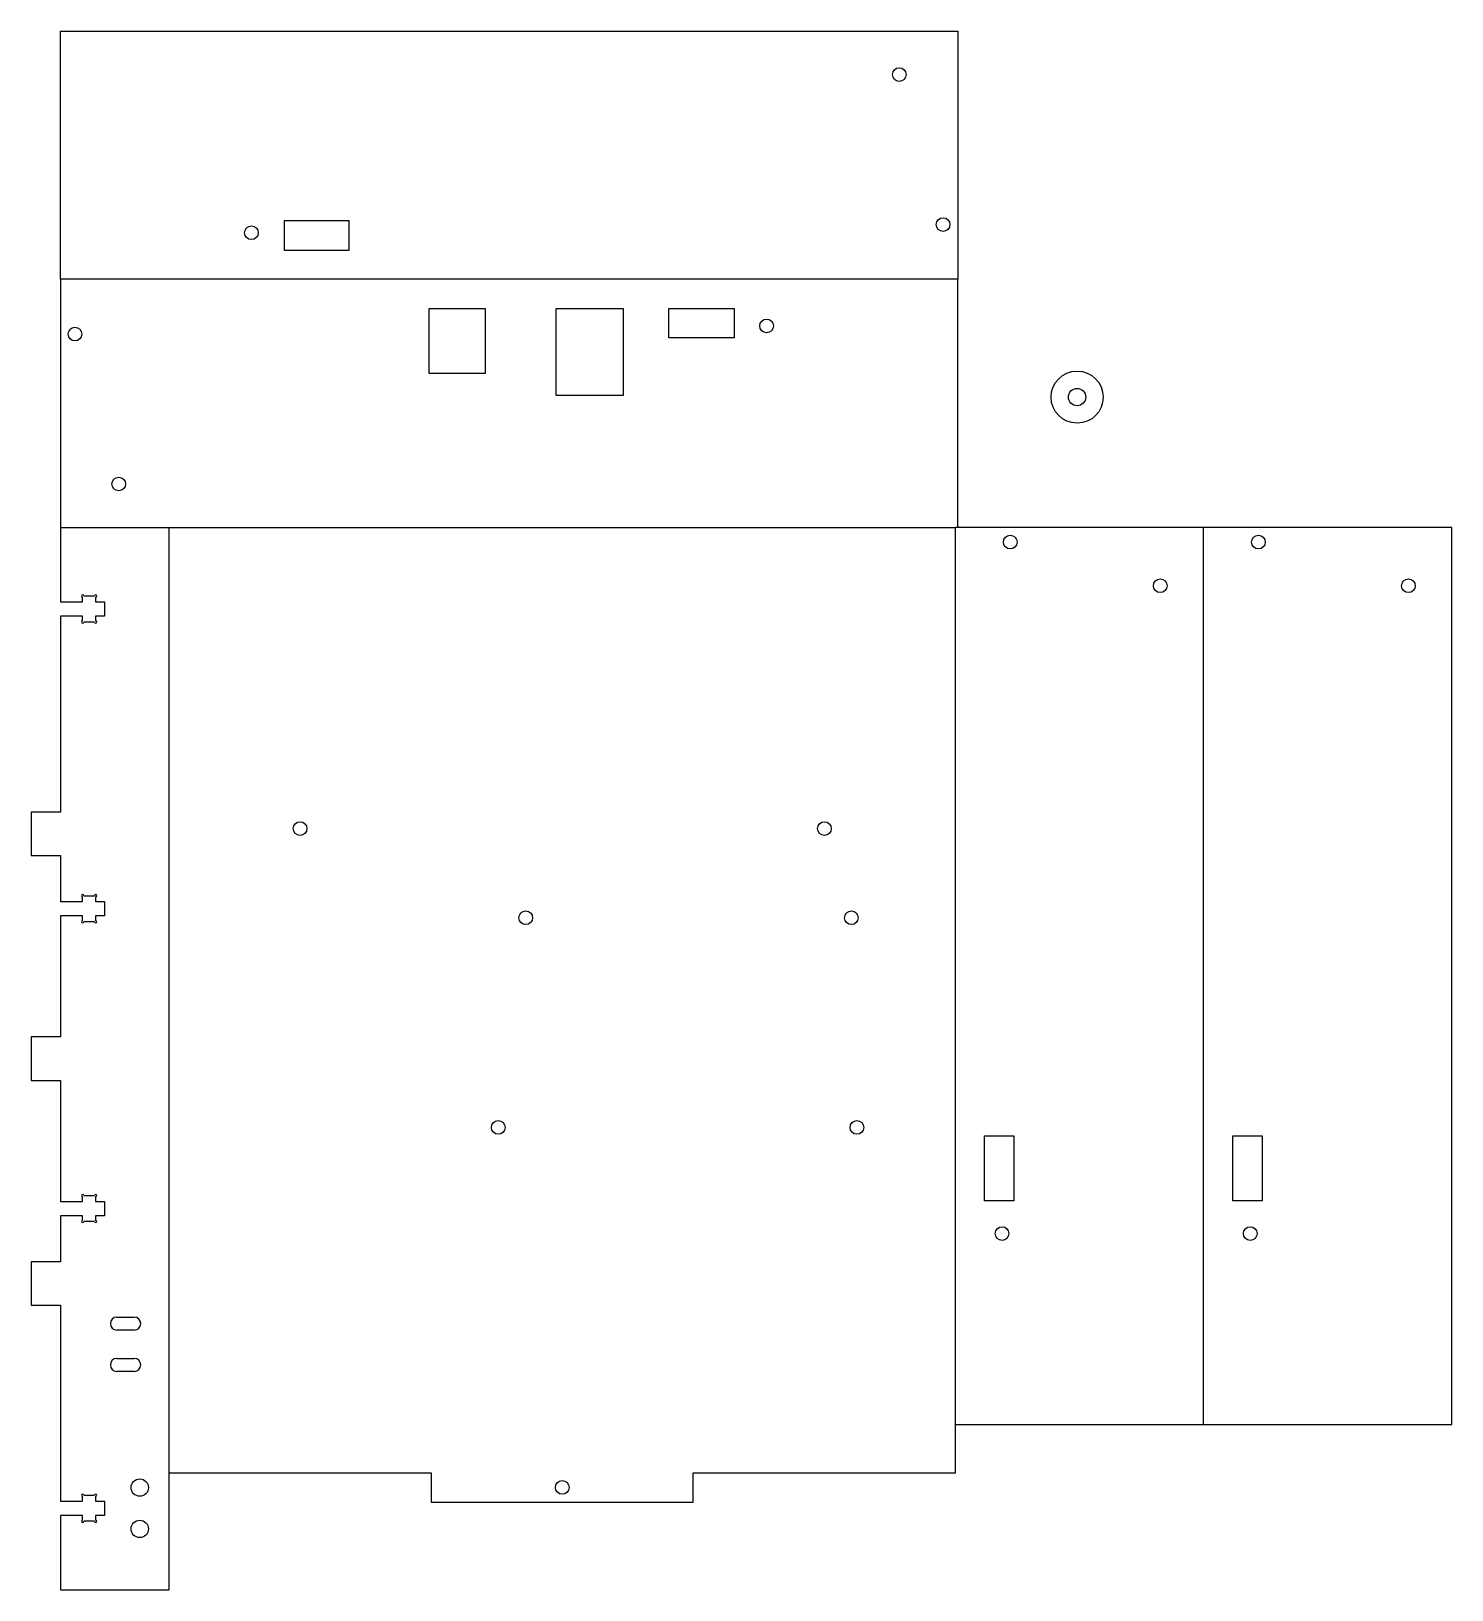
# Model space of a CAD drawing. Header units: millimetres. Extents: x -193 to 134, y -145 to 214.
import ezdxf

# ---------------------------------------------------------------- set-up
doc = ezdxf.new("R2010")
doc.units = ezdxf.units.MM
doc.layers.get('0').update_dxf_attribs({"lineweight": 25, "true_color": 0xffffff})

msp = doc.modelspace()

# ---------------------------------------------------------------- linework, layer by layer
for p, q in [((-186, 157.12), (-186, 214.24)), ((-186, 214.24), (20.52, 214.24)), ((20.52, 214.24), (20.52, 157.12)), ((-119.52, 170.56), (-134.52, 170.56)), ((-134.52, 170.56), (-134.52, 163.84)), ((-119.52, 163.84), (-119.52, 170.56)), ((-134.52, 163.84), (-119.52, 163.84)), ((20.52, 157.12), (-186, 157.12)), ((-186, 157.12), (-186, 100)), ((20.52, 100), (20.52, 157.12)), ((-101.125, 135.4), (-101.125, 150.4)), ((-101.125, 150.4), (-88.235, 150.4)), ((-88.235, 150.4), (-88.235, 135.4)), ((-71.915, 130.4), (-71.915, 150.4)), ((-71.915, 150.4), (-56.485, 150.4)), ((-56.485, 150.4), (-56.485, 130.4)), ((-45.96, 150.4), (-30.96, 150.4)), ((-45.96, 143.68), (-45.96, 150.4)), ((-30.96, 150.4), (-30.96, 143.68)), ((-30.96, 143.68), (-45.96, 143.68)), ((-88.235, 135.4), (-101.125, 135.4)), ((-56.485, 130.4), (-71.915, 130.4)), ((-186, 100), (20, 100)), ((-186, 100), (-186, 82.87)), ((-161, -144.56), (-161, 100)), ((20, -117.64), (20, 100)), ((77.12, 100), (20, 100)), ((77.12, -106.52), (77.12, 100)), ((134.24, 100), (77.12, 100)), ((134.24, -106.52), (134.24, 100)), ((-186, 82.87), (-180.88, 82.87)), ((-180.88, 82.87), (-180.88, 83.97)), ((-180.63, 84.22), (-178.13, 84.22)), ((-177.88, 83.97), (-177.88, 82.87)), ((-177.88, 82.87), (-175.88, 82.87)), ((-175.88, 82.87), (-175.88, 79.57)), ((-180.88, 79.57), (-186, 79.57)), ((-186, 79.57), (-186, 34.47)), ((-180.88, 78.47), (-180.88, 79.57)), ((-175.88, 79.57), (-177.88, 79.57)), ((-177.88, 79.57), (-177.88, 78.47)), ((-178.13, 78.22), (-180.63, 78.22)), ((-186, 34.47), (-192.72, 34.47)), ((-192.72, 34.47), (-192.72, 24.47)), ((-192.72, 24.47), (-186, 24.47)), ((-186, 24.47), (-186, 13.87)), ((-180.88, 13.87), (-180.88, 14.97)), ((-180.63, 15.22), (-178.13, 15.22)), ((-177.88, 14.97), (-177.88, 13.87)), ((-186, 13.87), (-180.88, 13.87)), ((-177.88, 13.87), (-175.88, 13.87)), ((-175.88, 13.87), (-175.88, 10.57)), ((-180.88, 10.57), (-186, 10.57)), ((-186, 10.57), (-186, -17.28)), ((-180.88, 9.47), (-180.88, 10.57)), ((-178.13, 9.22), (-180.63, 9.22)), ((-175.88, 10.57), (-177.88, 10.57)), ((-177.88, 10.57), (-177.88, 9.47)), ((-186, -17.28), (-192.72, -17.28)), ((-192.72, -17.28), (-192.72, -27.28)), ((-192.72, -27.28), (-186, -27.28)), ((-186, -27.28), (-186, -55.13)), ((26.72, -55.04), (26.72, -40.04)), ((26.72, -40.04), (33.44, -40.04)), ((33.44, -40.04), (33.44, -55.04)), ((83.84, -55.04), (83.84, -40.04)), ((83.84, -40.04), (90.56, -40.04)), ((90.56, -40.04), (90.56, -55.04)), ((-180.63, -53.78), (-178.13, -53.78)), ((-186, -55.13), (-180.88, -55.13)), ((-180.88, -55.13), (-180.88, -54.03)), ((-177.88, -54.03), (-177.88, -55.13)), ((-177.88, -55.13), (-175.88, -55.13)), ((-175.88, -55.13), (-175.88, -58.43)), ((33.44, -55.04), (26.72, -55.04)), ((90.56, -55.04), (83.84, -55.04)), ((-180.88, -58.43), (-186, -58.43)), ((-186, -58.43), (-186, -69.03)), ((-180.88, -59.53), (-180.88, -58.43)), ((-178.13, -59.78), (-180.63, -59.78)), ((-175.88, -58.43), (-177.88, -58.43)), ((-177.88, -58.43), (-177.88, -59.53)), ((-186, -69.03), (-192.72, -69.03)), ((-192.72, -69.03), (-192.72, -79.03)), ((-192.72, -79.03), (-186, -79.03)), ((-186, -79.03), (-186, -124.13)), ((-173, -81.78), (-169, -81.78)), ((-169, -84.78), (-173, -84.78)), ((-173, -91.28), (-169, -91.28)), ((-169, -94.28), (-173, -94.28)), ((20, -106.52), (77.12, -106.52)), ((77.12, -106.52), (134.24, -106.52)), ((-161, -117.64), (-100.667, -117.64)), ((-100.667, -117.64), (-100.667, -124.36)), ((-40.333, -124.36), (-40.333, -117.64)), ((-40.333, -117.64), (20, -117.64)), ((-186, -124.13), (-180.88, -124.13)), ((-180.88, -124.13), (-180.88, -123.03)), ((-180.63, -122.78), (-178.13, -122.78)), ((-177.88, -123.03), (-177.88, -124.13)), ((-177.88, -124.13), (-175.88, -124.13)), ((-175.88, -124.13), (-175.88, -127.43)), ((-100.667, -124.36), (-40.333, -124.36)), ((-180.88, -127.43), (-186, -127.43)), ((-186, -127.43), (-186, -144.56)), ((-180.88, -128.53), (-180.88, -127.43)), ((-178.13, -128.78), (-180.63, -128.78)), ((-175.88, -127.43), (-177.88, -127.43)), ((-177.88, -127.43), (-177.88, -128.53)), ((-186, -144.56), (-161, -144.56))]:
    msp.add_line(p, q)
for centre, radius in [((7.08, 204.24), 1.575), ((-142.02, 167.84), 1.575), ((17.16, 169.72), 1.575), ((-23.46, 146.4), 1.575), ((-182.64, 144.52), 1.575), ((48, 130), 6), ((48, 130), 2), ((-172.56, 110), 1.575), ((32.6, 96.64), 1.575), ((89.72, 96.64), 1.575), ((67.12, 86.56), 1.575), ((124.24, 86.56), 1.575), ((-130.833, 30.68), 1.575), ((-10.167, 30.68), 1.575), ((-78.89, 10.14), 1.575), ((-3.96, 10.14), 1.575), ((-85.24, -38.12), 1.575), ((-2.69, -38.12), 1.575), ((30.72, -62.54), 1.575), ((87.84, -62.54), 1.575), ((-167.72, -121.03), 2), ((-70.5, -121), 1.575), ((-167.72, -130.53), 2)]:
    msp.add_circle(centre, radius)
for centre, radius, start, end in [((-180.88, 84.22), 0.25, 0, 270), ((-177.88, 84.22), 0.25, 270, 180), ((-180.88, 78.22), 0.25, 90, 360), ((-177.88, 78.22), 0.25, 180, 90), ((-180.88, 15.22), 0.25, 0, 270), ((-177.88, 15.22), 0.25, 270, 180), ((-180.88, 9.22), 0.25, 90, 0), ((-177.88, 9.22), 0.25, 180, 90), ((-180.88, -53.78), 0.25, 360, 270), ((-177.88, -53.78), 0.25, 270, 180), ((-180.88, -59.78), 0.25, 90, 360), ((-177.88, -59.78), 0.25, 180, 90), ((-173, -83.28), 1.5, 90, 270), ((-169, -83.28), 1.5, 270, 90), ((-173, -92.78), 1.5, 90, 270), ((-169, -92.78), 1.5, 270, 90), ((-180.88, -122.78), 0.25, 360, 270), ((-177.88, -122.78), 0.25, 270, 180), ((-180.88, -128.78), 0.25, 90, 0), ((-177.88, -128.78), 0.25, 180, 90)]:
    msp.add_arc(centre, radius, start, end)

doc.saveas('drawing.dxf')
